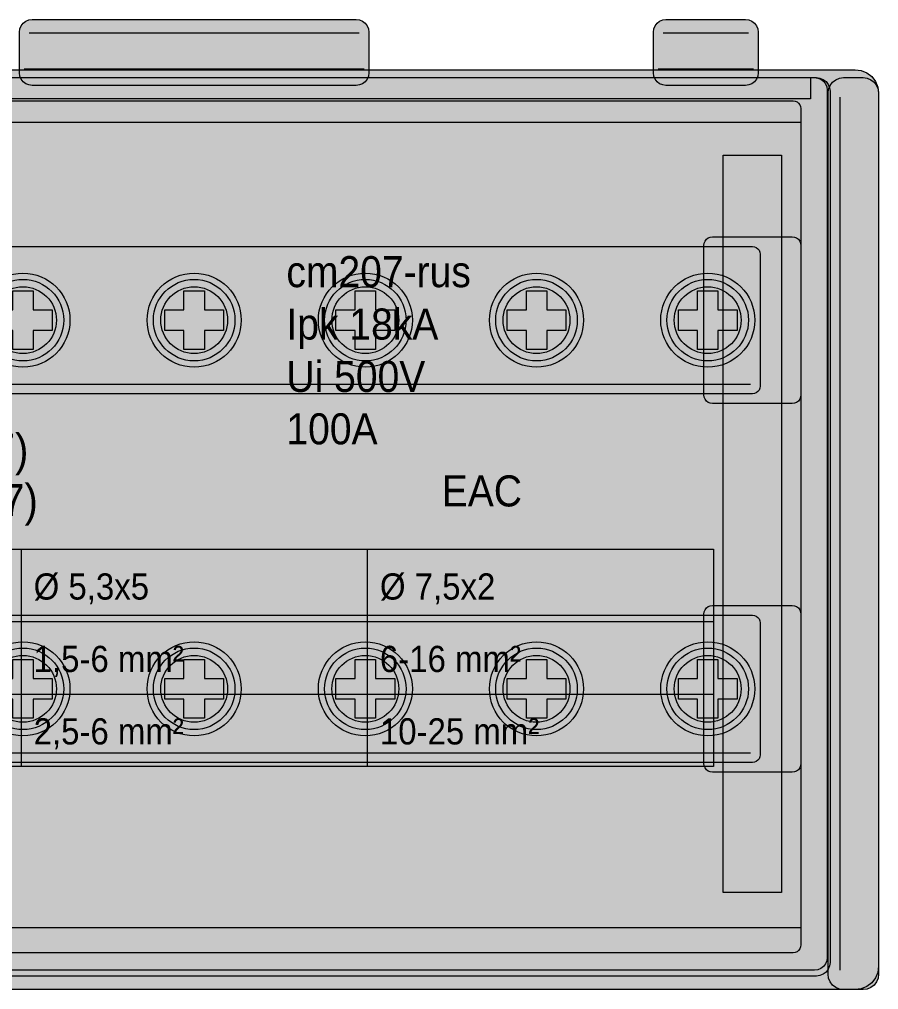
# Model space of a CAD drawing. Header units: millimetres. Extents: x 27500 to 33280, y -10980 to 420.
# Drawn here: x 29701.2 to 29745.5, y -975.7 to -925.7 of the extents above; entities that cross this region are included whole.
import ezdxf

# ---------------------------------------------------------------- set-up
doc = ezdxf.new("R2010")
doc.units = ezdxf.units.MM
for name, color, linetype, lineweight in [('EKF_DETAILS', 7, 'Continuous', 5), ('EKF_FILL', 7, 'Continuous', 5), ('EKF_LABELS', 7, 'Continuous', 5), ('EKF_OUTLINE', 7, 'Continuous', 13), ('EKF_TERMINALS', 7, 'Continuous', 5)]:
    doc.layers.add(name, color=color, linetype=linetype, lineweight=lineweight)
doc.styles.add('EKF_ARIAL', font='arial.ttf')

# ---------------------------------------------------------------- blocks, each defined once
blk = doc.blocks.new('*U8')
at = {"layer": 'EKF_FILL', "true_color": 0x74745f}
for points in [[(43.6, 50), (43.768, 49.978), (43.925, 49.913), (44.06, 49.81), (44.163, 49.675), (44.228, 49.518), (44.25, 49.35), (44.25, 47.25), (44.228, 47.082), (44.163, 46.925), (44.06, 46.79), (43.925, 46.687), (43.768, 46.622), (43.6, 46.6), (26.9, 46.6), (26.732, 46.622), (26.575, 46.687), (26.44, 46.79), (26.337, 46.925), (26.272, 47.082), (26.25, 47.25), (26.25, 49.35), (26.272, 49.518), (26.337, 49.675), (26.44, 49.81), (26.575, 49.913), (26.732, 49.978), (26.9, 50)], [(63.65, 50), (63.818, 49.978), (63.975, 49.913), (64.11, 49.81), (64.213, 49.675), (64.278, 49.518), (64.3, 49.35), (64.3, 47.25), (64.278, 47.082), (64.213, 46.925), (64.11, 46.79), (63.975, 46.687), (63.818, 46.622), (63.65, 46.6), (59.55, 46.6), (59.382, 46.622), (59.225, 46.687), (59.09, 46.79), (58.987, 46.925), (58.922, 47.082), (58.9, 47.25), (58.9, 49.35), (58.922, 49.518), (58.987, 49.675), (59.09, 49.81), (59.225, 49.913), (59.382, 49.978), (59.55, 50)]]:
    blk.add_hatch(color=47, dxfattribs=at).paths.add_polyline_path(points)
at = {"layer": 'EKF_FILL', "true_color": 0xe3e8e5}
blk.add_hatch(color=254, dxfattribs=at).paths.add_polyline_path([(69.3, 47.4), (69.611, 47.359), (69.9, 47.239), (70.149, 47.049), (70.339, 46.8), (70.459, 46.511), (70.5, 46.2), (70.5, 1.2), (70.459, 0.889), (70.339, 0.6), (70.149, 0.351), (69.9, 0.161), (69.611, 0.041), (69.3, 0), (1.2, 0), (0.889, 0.041), (0.6, 0.161), (0.351, 0.351), (0.161, 0.6), (0.041, 0.889), (0, 1.2), (0, 46.2), (0.041, 46.511), (0.161, 46.8), (0.351, 47.049), (0.6, 47.239), (0.889, 47.359), (1.2, 47.4)])
at = {"layer": 'EKF_FILL', "true_color": 0x55564e}
blk.add_hatch(color=251, dxfattribs=at).paths.add_polyline_path([(67.3, 47), (67.481, 46.976), (67.65, 46.906), (67.795, 46.795), (67.906, 46.65), (67.976, 46.481), (68, 46.3), (68, 1.4), (67.976, 1.219), (67.906, 1.05), (67.795, 0.905), (67.65, 0.794), (67.481, 0.724), (67.3, 0.7), (3.2, 0.7), (3.019, 0.724), (2.85, 0.794), (2.705, 0.905), (2.594, 1.05), (2.524, 1.219), (2.5, 1.4), (2.5, 46.3), (2.524, 46.481), (2.594, 46.65), (2.705, 46.795), (2.85, 46.906), (3.019, 46.976), (3.2, 47)])
at = {"layer": 'EKF_FILL', "true_color": 0x797c6b}
blk.add_hatch(color=8, dxfattribs=at).paths.add_polyline_path([(3.5, 47), (67, 47), (67, 45.9), (3.5, 45.9)])
at = {"layer": 'EKF_FILL', "true_color": 0xe4e9e6}
blk.add_hatch(color=254, dxfattribs=at).paths.add_polyline_path([(69.7, 47), (69.907, 46.973), (70.1, 46.893), (70.266, 46.766), (70.393, 46.6), (70.473, 46.407), (70.5, 46.2), (70.5, 0.8), (70.473, 0.593), (70.393, 0.4), (70.266, 0.234), (70.1, 0.107), (69.907, 0.027), (69.7, 0), (68.7, 0), (68.493, 0.027), (68.3, 0.107), (68.134, 0.234), (68.007, 0.4), (67.927, 0.593), (67.9, 0.8), (67.9, 46.2), (67.927, 46.407), (68.007, 46.6), (68.134, 46.766), (68.3, 46.893), (68.493, 46.973), (68.7, 47)])
at = {"layer": 'EKF_FILL', "true_color": 0x8b8e81}
blk.add_hatch(color=252, dxfattribs=at).paths.add_polyline_path([(3.3, 46.2), (67.2, 46.2), (67.2, 45), (3.3, 45)])
at = {"layer": 'EKF_FILL', "true_color": 0x66665a}
blk.add_hatch(color=251, dxfattribs=at).paths.add_polyline_path([(66.1, 45.8), (66.204, 45.786), (66.3, 45.746), (66.383, 45.683), (66.446, 45.6), (66.486, 45.504), (66.5, 45.4), (66.5, 2.3), (66.486, 2.196), (66.446, 2.1), (66.383, 2.017), (66.3, 1.954), (66.204, 1.914), (66.1, 1.9), (4.4, 1.9), (4.296, 1.914), (4.2, 1.954), (4.117, 2.017), (4.054, 2.1), (4.014, 2.196), (4, 2.3), (4, 45.4), (4.014, 45.504), (4.054, 45.6), (4.117, 45.683), (4.2, 45.746), (4.296, 45.786), (4.4, 45.8)])
at = {"layer": 'EKF_FILL', "true_color": 0x454a40, "transparency": 33554585}
blk.add_hatch(color=69, dxfattribs=at).paths.add_polyline_path([(4, 44.7), (66.5, 44.7), (66.5, 3.2), (4, 3.2)])
at = {"layer": 'EKF_FILL', "true_color": 0x7d7d6d}
blk.add_hatch(color=8, dxfattribs=at).paths.add_polyline_path([(62.5, 43), (65.5, 43), (65.5, 5), (62.5, 5)])
at = {"layer": 'EKF_FILL', "true_color": 0x56594c}
for points in [[(66.05, 38.8), (66.166, 38.785), (66.275, 38.74), (66.368, 38.668), (66.44, 38.575), (66.485, 38.466), (66.5, 38.35), (66.5, 30.65), (66.485, 30.534), (66.44, 30.425), (66.368, 30.332), (66.275, 30.26), (66.166, 30.215), (66.05, 30.2), (61.95, 30.2), (61.834, 30.215), (61.725, 30.26), (61.632, 30.332), (61.56, 30.425), (61.515, 30.534), (61.5, 30.65), (61.5, 38.35), (61.515, 38.466), (61.56, 38.575), (61.632, 38.668), (61.725, 38.74), (61.834, 38.785), (61.95, 38.8)], [(66.05, 19.8), (66.166, 19.785), (66.275, 19.74), (66.368, 19.668), (66.44, 19.575), (66.485, 19.466), (66.5, 19.35), (66.5, 11.65), (66.485, 11.534), (66.44, 11.425), (66.368, 11.332), (66.275, 11.26), (66.166, 11.215), (66.05, 11.2), (61.95, 11.2), (61.834, 11.215), (61.725, 11.26), (61.632, 11.332), (61.56, 11.425), (61.515, 11.534), (61.5, 11.65), (61.5, 19.35), (61.515, 19.466), (61.56, 19.575), (61.632, 19.668), (61.725, 19.74), (61.834, 19.785), (61.95, 19.8)]]:
    blk.add_hatch(color=251, dxfattribs=at).paths.add_polyline_path(points)
at = {"layer": 'EKF_FILL', "true_color": 0x8b805d}
for points in [[(64, 38.3), (64.104, 38.286), (64.2, 38.246), (64.283, 38.183), (64.346, 38.1), (64.386, 38.004), (64.4, 37.9), (64.4, 31.1), (64.386, 30.996), (64.346, 30.9), (64.283, 30.817), (64.2, 30.754), (64.104, 30.714), (64, 30.7), (6.5, 30.7), (6.396, 30.714), (6.3, 30.754), (6.217, 30.817), (6.154, 30.9), (6.114, 30.996), (6.1, 31.1), (6.1, 37.9), (6.114, 38.004), (6.154, 38.1), (6.217, 38.183), (6.3, 38.246), (6.396, 38.286), (6.5, 38.3)], [(64, 19.3), (64.104, 19.286), (64.2, 19.246), (64.283, 19.183), (64.346, 19.1), (64.386, 19.004), (64.4, 18.9), (64.4, 12.1), (64.386, 11.996), (64.346, 11.9), (64.283, 11.817), (64.2, 11.754), (64.104, 11.714), (64, 11.7), (6.5, 11.7), (6.396, 11.714), (6.3, 11.754), (6.217, 11.817), (6.154, 11.9), (6.114, 11.996), (6.1, 12.1), (6.1, 18.9), (6.114, 19.004), (6.154, 19.1), (6.217, 19.183), (6.3, 19.246), (6.396, 19.286), (6.5, 19.3)]]:
    blk.add_hatch(color=45, dxfattribs=at).paths.add_polyline_path(points)
at = {"layer": 'EKF_FILL', "true_color": 0xf1f2e8}
blk.add_hatch(color=7, dxfattribs=at).paths.add_polyline_path([(58, 38), (55, 32), (57.2, 32.9), (55.2, 27), (60.5, 34.5), (57.8, 33.6), (59.5, 38)])
at = {"layer": 'EKF_FILL', "true_color": 0x625f4e}
for points in [[(28.853, 34.5), (28.833, 34.184), (28.771, 33.874), (28.669, 33.574), (28.529, 33.29), (28.353, 33.027), (28.145, 32.789), (27.907, 32.58), (27.643, 32.404), (27.359, 32.264), (27.06, 32.162), (26.749, 32.101), (26.433, 32.08), (26.117, 32.101), (25.807, 32.162), (25.507, 32.264), (25.223, 32.404), (24.96, 32.58), (24.722, 32.789), (24.513, 33.027), (24.338, 33.29), (24.198, 33.574), (24.096, 33.874), (24.034, 34.184), (24.013, 34.5), (24.034, 34.816), (24.096, 35.126), (24.198, 35.426), (24.338, 35.71), (24.513, 35.973), (24.722, 36.211), (24.96, 36.42), (25.223, 36.596), (25.507, 36.736), (25.807, 36.838), (26.117, 36.899), (26.433, 36.92), (26.749, 36.899), (27.06, 36.838), (27.359, 36.736), (27.643, 36.596), (27.907, 36.42), (28.145, 36.211), (28.353, 35.973), (28.529, 35.71), (28.669, 35.426), (28.771, 35.126), (28.833, 34.816)], [(37.67, 34.5), (37.649, 34.184), (37.588, 33.874), (37.486, 33.574), (37.346, 33.29), (37.17, 33.027), (36.961, 32.789), (36.723, 32.58), (36.46, 32.404), (36.176, 32.264), (35.876, 32.162), (35.566, 32.101), (35.25, 32.08), (34.934, 32.101), (34.624, 32.162), (34.324, 32.264), (34.04, 32.404), (33.777, 32.58), (33.539, 32.789), (33.33, 33.027), (33.154, 33.29), (33.014, 33.574), (32.912, 33.874), (32.851, 34.184), (32.83, 34.5), (32.851, 34.816), (32.912, 35.126), (33.014, 35.426), (33.154, 35.71), (33.33, 35.973), (33.539, 36.211), (33.777, 36.42), (34.04, 36.596), (34.324, 36.736), (34.624, 36.838), (34.934, 36.899), (35.25, 36.92), (35.566, 36.899), (35.876, 36.838), (36.176, 36.736), (36.46, 36.596), (36.723, 36.42), (36.961, 36.211), (37.17, 35.973), (37.346, 35.71), (37.486, 35.426), (37.588, 35.126), (37.649, 34.816)], [(46.487, 34.5), (46.466, 34.184), (46.404, 33.874), (46.302, 33.574), (46.162, 33.29), (45.987, 33.027), (45.778, 32.789), (45.54, 32.58), (45.277, 32.404), (44.993, 32.264), (44.693, 32.162), (44.383, 32.101), (44.067, 32.08), (43.751, 32.101), (43.44, 32.162), (43.141, 32.264), (42.857, 32.404), (42.593, 32.58), (42.355, 32.789), (42.147, 33.027), (41.971, 33.29), (41.831, 33.574), (41.729, 33.874), (41.667, 34.184), (41.647, 34.5), (41.667, 34.816), (41.729, 35.126), (41.831, 35.426), (41.971, 35.71), (42.147, 35.973), (42.355, 36.211), (42.593, 36.42), (42.857, 36.596), (43.141, 36.736), (43.44, 36.838), (43.751, 36.899), (44.067, 36.92), (44.383, 36.899), (44.693, 36.838), (44.993, 36.736), (45.277, 36.596), (45.54, 36.42), (45.778, 36.211), (45.987, 35.973), (46.162, 35.71), (46.302, 35.426), (46.404, 35.126), (46.466, 34.816)], [(55.303, 34.5), (55.283, 34.184), (55.221, 33.874), (55.119, 33.574), (54.979, 33.29), (54.803, 33.027), (54.595, 32.789), (54.357, 32.58), (54.093, 32.404), (53.809, 32.264), (53.51, 32.162), (53.199, 32.101), (52.883, 32.08), (52.567, 32.101), (52.257, 32.162), (51.957, 32.264), (51.673, 32.404), (51.41, 32.58), (51.172, 32.789), (50.963, 33.027), (50.788, 33.29), (50.648, 33.574), (50.546, 33.874), (50.484, 34.184), (50.463, 34.5), (50.484, 34.816), (50.546, 35.126), (50.648, 35.426), (50.788, 35.71), (50.963, 35.973), (51.172, 36.211), (51.41, 36.42), (51.673, 36.596), (51.957, 36.736), (52.257, 36.838), (52.567, 36.899), (52.883, 36.92), (53.199, 36.899), (53.51, 36.838), (53.809, 36.736), (54.093, 36.596), (54.357, 36.42), (54.595, 36.211), (54.803, 35.973), (54.979, 35.71), (55.119, 35.426), (55.221, 35.126), (55.283, 34.816)], [(64.12, 34.5), (64.099, 34.184), (64.038, 33.874), (63.936, 33.574), (63.796, 33.29), (63.62, 33.027), (63.411, 32.789), (63.173, 32.58), (62.91, 32.404), (62.626, 32.264), (62.326, 32.162), (62.016, 32.101), (61.7, 32.08), (61.384, 32.101), (61.074, 32.162), (60.774, 32.264), (60.49, 32.404), (60.227, 32.58), (59.989, 32.789), (59.78, 33.027), (59.604, 33.29), (59.464, 33.574), (59.362, 33.874), (59.301, 34.184), (59.28, 34.5), (59.301, 34.816), (59.362, 35.126), (59.464, 35.426), (59.604, 35.71), (59.78, 35.973), (59.989, 36.211), (60.227, 36.42), (60.49, 36.596), (60.774, 36.736), (61.074, 36.838), (61.384, 36.899), (61.7, 36.92), (62.016, 36.899), (62.326, 36.838), (62.626, 36.736), (62.91, 36.596), (63.173, 36.42), (63.411, 36.211), (63.62, 35.973), (63.796, 35.71), (63.936, 35.426), (64.038, 35.126), (64.099, 34.816)], [(28.853, 15.5), (28.833, 15.184), (28.771, 14.874), (28.669, 14.574), (28.529, 14.29), (28.353, 14.027), (28.145, 13.789), (27.907, 13.58), (27.643, 13.404), (27.359, 13.264), (27.06, 13.162), (26.749, 13.101), (26.433, 13.08), (26.117, 13.101), (25.807, 13.162), (25.507, 13.264), (25.223, 13.404), (24.96, 13.58), (24.722, 13.789), (24.513, 14.027), (24.338, 14.29), (24.198, 14.574), (24.096, 14.874), (24.034, 15.184), (24.013, 15.5), (24.034, 15.816), (24.096, 16.126), (24.198, 16.426), (24.338, 16.71), (24.513, 16.973), (24.722, 17.211), (24.96, 17.42), (25.223, 17.596), (25.507, 17.736), (25.807, 17.838), (26.117, 17.899), (26.433, 17.92), (26.749, 17.899), (27.06, 17.838), (27.359, 17.736), (27.643, 17.596), (27.907, 17.42), (28.145, 17.211), (28.353, 16.973), (28.529, 16.71), (28.669, 16.426), (28.771, 16.126), (28.833, 15.816)], [(37.67, 15.5), (37.649, 15.184), (37.588, 14.874), (37.486, 14.574), (37.346, 14.29), (37.17, 14.027), (36.961, 13.789), (36.723, 13.58), (36.46, 13.404), (36.176, 13.264), (35.876, 13.162), (35.566, 13.101), (35.25, 13.08), (34.934, 13.101), (34.624, 13.162), (34.324, 13.264), (34.04, 13.404), (33.777, 13.58), (33.539, 13.789), (33.33, 14.027), (33.154, 14.29), (33.014, 14.574), (32.912, 14.874), (32.851, 15.184), (32.83, 15.5), (32.851, 15.816), (32.912, 16.126), (33.014, 16.426), (33.154, 16.71), (33.33, 16.973), (33.539, 17.211), (33.777, 17.42), (34.04, 17.596), (34.324, 17.736), (34.624, 17.838), (34.934, 17.899), (35.25, 17.92), (35.566, 17.899), (35.876, 17.838), (36.176, 17.736), (36.46, 17.596), (36.723, 17.42), (36.961, 17.211), (37.17, 16.973), (37.346, 16.71), (37.486, 16.426), (37.588, 16.126), (37.649, 15.816)], [(46.487, 15.5), (46.466, 15.184), (46.404, 14.874), (46.302, 14.574), (46.162, 14.29), (45.987, 14.027), (45.778, 13.789), (45.54, 13.58), (45.277, 13.404), (44.993, 13.264), (44.693, 13.162), (44.383, 13.101), (44.067, 13.08), (43.751, 13.101), (43.44, 13.162), (43.141, 13.264), (42.857, 13.404), (42.593, 13.58), (42.355, 13.789), (42.147, 14.027), (41.971, 14.29), (41.831, 14.574), (41.729, 14.874), (41.667, 15.184), (41.647, 15.5), (41.667, 15.816), (41.729, 16.126), (41.831, 16.426), (41.971, 16.71), (42.147, 16.973), (42.355, 17.211), (42.593, 17.42), (42.857, 17.596), (43.141, 17.736), (43.44, 17.838), (43.751, 17.899), (44.067, 17.92), (44.383, 17.899), (44.693, 17.838), (44.993, 17.736), (45.277, 17.596), (45.54, 17.42), (45.778, 17.211), (45.987, 16.973), (46.162, 16.71), (46.302, 16.426), (46.404, 16.126), (46.466, 15.816)], [(55.303, 15.5), (55.283, 15.184), (55.221, 14.874), (55.119, 14.574), (54.979, 14.29), (54.803, 14.027), (54.595, 13.789), (54.357, 13.58), (54.093, 13.404), (53.809, 13.264), (53.51, 13.162), (53.199, 13.101), (52.883, 13.08), (52.567, 13.101), (52.257, 13.162), (51.957, 13.264), (51.673, 13.404), (51.41, 13.58), (51.172, 13.789), (50.963, 14.027), (50.788, 14.29), (50.648, 14.574), (50.546, 14.874), (50.484, 15.184), (50.463, 15.5), (50.484, 15.816), (50.546, 16.126), (50.648, 16.426), (50.788, 16.71), (50.963, 16.973), (51.172, 17.211), (51.41, 17.42), (51.673, 17.596), (51.957, 17.736), (52.257, 17.838), (52.567, 17.899), (52.883, 17.92), (53.199, 17.899), (53.51, 17.838), (53.809, 17.736), (54.093, 17.596), (54.357, 17.42), (54.595, 17.211), (54.803, 16.973), (54.979, 16.71), (55.119, 16.426), (55.221, 16.126), (55.283, 15.816)], [(64.12, 15.5), (64.099, 15.184), (64.038, 14.874), (63.936, 14.574), (63.796, 14.29), (63.62, 14.027), (63.411, 13.789), (63.173, 13.58), (62.91, 13.404), (62.626, 13.264), (62.326, 13.162), (62.016, 13.101), (61.7, 13.08), (61.384, 13.101), (61.074, 13.162), (60.774, 13.264), (60.49, 13.404), (60.227, 13.58), (59.989, 13.789), (59.78, 14.027), (59.604, 14.29), (59.464, 14.574), (59.362, 14.874), (59.301, 15.184), (59.28, 15.5), (59.301, 15.816), (59.362, 16.126), (59.464, 16.426), (59.604, 16.71), (59.78, 16.973), (59.989, 17.211), (60.227, 17.42), (60.49, 17.596), (60.774, 17.736), (61.074, 17.838), (61.384, 17.899), (61.7, 17.92), (62.016, 17.899), (62.326, 17.838), (62.626, 17.736), (62.91, 17.596), (63.173, 17.42), (63.411, 17.211), (63.62, 16.973), (63.796, 16.71), (63.936, 16.426), (64.038, 16.126), (64.099, 15.816)]]:
    blk.add_hatch(color=251, dxfattribs=at).paths.add_polyline_path(points)
at = {"layer": 'EKF_FILL', "true_color": 0x909087}
for points in [[(28.533, 34.5), (28.515, 34.226), (28.462, 33.956), (28.373, 33.696), (28.252, 33.45), (28.099, 33.222), (27.918, 33.015), (27.712, 32.834), (27.483, 32.681), (27.237, 32.56), (26.977, 32.472), (26.707, 32.418), (26.433, 32.4), (26.159, 32.418), (25.89, 32.472), (25.63, 32.56), (25.383, 32.681), (25.155, 32.834), (24.948, 33.015), (24.767, 33.222), (24.615, 33.45), (24.493, 33.696), (24.405, 33.956), (24.351, 34.226), (24.333, 34.5), (24.351, 34.774), (24.405, 35.044), (24.493, 35.304), (24.615, 35.55), (24.767, 35.778), (24.948, 35.985), (25.155, 36.166), (25.383, 36.319), (25.63, 36.44), (25.89, 36.528), (26.159, 36.582), (26.433, 36.6), (26.707, 36.582), (26.977, 36.528), (27.237, 36.44), (27.483, 36.319), (27.712, 36.166), (27.918, 35.985), (28.099, 35.778), (28.252, 35.55), (28.373, 35.304), (28.462, 35.044), (28.515, 34.774)], [(37.35, 34.5), (37.332, 34.226), (37.278, 33.956), (37.19, 33.696), (37.069, 33.45), (36.916, 33.222), (36.735, 33.015), (36.528, 32.834), (36.3, 32.681), (36.054, 32.56), (35.794, 32.472), (35.524, 32.418), (35.25, 32.4), (34.976, 32.418), (34.706, 32.472), (34.446, 32.56), (34.2, 32.681), (33.972, 32.834), (33.765, 33.015), (33.584, 33.222), (33.431, 33.45), (33.31, 33.696), (33.222, 33.956), (33.168, 34.226), (33.15, 34.5), (33.168, 34.774), (33.222, 35.044), (33.31, 35.304), (33.431, 35.55), (33.584, 35.778), (33.765, 35.985), (33.972, 36.166), (34.2, 36.319), (34.446, 36.44), (34.706, 36.528), (34.976, 36.582), (35.25, 36.6), (35.524, 36.582), (35.794, 36.528), (36.054, 36.44), (36.3, 36.319), (36.528, 36.166), (36.735, 35.985), (36.916, 35.778), (37.069, 35.55), (37.19, 35.304), (37.278, 35.044), (37.332, 34.774)], [(46.167, 34.5), (46.149, 34.226), (46.095, 33.956), (46.007, 33.696), (45.885, 33.45), (45.733, 33.222), (45.552, 33.015), (45.345, 32.834), (45.117, 32.681), (44.87, 32.56), (44.61, 32.472), (44.341, 32.418), (44.067, 32.4), (43.793, 32.418), (43.523, 32.472), (43.263, 32.56), (43.017, 32.681), (42.788, 32.834), (42.582, 33.015), (42.401, 33.222), (42.248, 33.45), (42.127, 33.696), (42.038, 33.956), (41.985, 34.226), (41.967, 34.5), (41.985, 34.774), (42.038, 35.044), (42.127, 35.304), (42.248, 35.55), (42.401, 35.778), (42.582, 35.985), (42.788, 36.166), (43.017, 36.319), (43.263, 36.44), (43.523, 36.528), (43.793, 36.582), (44.067, 36.6), (44.341, 36.582), (44.61, 36.528), (44.87, 36.44), (45.117, 36.319), (45.345, 36.166), (45.552, 35.985), (45.733, 35.778), (45.885, 35.55), (46.007, 35.304), (46.095, 35.044), (46.149, 34.774)], [(54.983, 34.5), (54.965, 34.226), (54.912, 33.956), (54.823, 33.696), (54.702, 33.45), (54.549, 33.222), (54.368, 33.015), (54.162, 32.834), (53.933, 32.681), (53.687, 32.56), (53.427, 32.472), (53.157, 32.418), (52.883, 32.4), (52.609, 32.418), (52.34, 32.472), (52.08, 32.56), (51.833, 32.681), (51.605, 32.834), (51.398, 33.015), (51.217, 33.222), (51.065, 33.45), (50.943, 33.696), (50.855, 33.956), (50.801, 34.226), (50.783, 34.5), (50.801, 34.774), (50.855, 35.044), (50.943, 35.304), (51.065, 35.55), (51.217, 35.778), (51.398, 35.985), (51.605, 36.166), (51.833, 36.319), (52.08, 36.44), (52.34, 36.528), (52.609, 36.582), (52.883, 36.6), (53.157, 36.582), (53.427, 36.528), (53.687, 36.44), (53.933, 36.319), (54.162, 36.166), (54.368, 35.985), (54.549, 35.778), (54.702, 35.55), (54.823, 35.304), (54.912, 35.044), (54.965, 34.774)], [(63.8, 34.5), (63.782, 34.226), (63.728, 33.956), (63.64, 33.696), (63.519, 33.45), (63.366, 33.222), (63.185, 33.015), (62.978, 32.834), (62.75, 32.681), (62.504, 32.56), (62.244, 32.472), (61.974, 32.418), (61.7, 32.4), (61.426, 32.418), (61.156, 32.472), (60.896, 32.56), (60.65, 32.681), (60.422, 32.834), (60.215, 33.015), (60.034, 33.222), (59.881, 33.45), (59.76, 33.696), (59.672, 33.956), (59.618, 34.226), (59.6, 34.5), (59.618, 34.774), (59.672, 35.044), (59.76, 35.304), (59.881, 35.55), (60.034, 35.778), (60.215, 35.985), (60.422, 36.166), (60.65, 36.319), (60.896, 36.44), (61.156, 36.528), (61.426, 36.582), (61.7, 36.6), (61.974, 36.582), (62.244, 36.528), (62.504, 36.44), (62.75, 36.319), (62.978, 36.166), (63.185, 35.985), (63.366, 35.778), (63.519, 35.55), (63.64, 35.304), (63.728, 35.044), (63.782, 34.774)], [(28.533, 15.5), (28.515, 15.226), (28.462, 14.956), (28.373, 14.696), (28.252, 14.45), (28.099, 14.222), (27.918, 14.015), (27.712, 13.834), (27.483, 13.681), (27.237, 13.56), (26.977, 13.472), (26.707, 13.418), (26.433, 13.4), (26.159, 13.418), (25.89, 13.472), (25.63, 13.56), (25.383, 13.681), (25.155, 13.834), (24.948, 14.015), (24.767, 14.222), (24.615, 14.45), (24.493, 14.696), (24.405, 14.956), (24.351, 15.226), (24.333, 15.5), (24.351, 15.774), (24.405, 16.044), (24.493, 16.304), (24.615, 16.55), (24.767, 16.778), (24.948, 16.985), (25.155, 17.166), (25.383, 17.319), (25.63, 17.44), (25.89, 17.528), (26.159, 17.582), (26.433, 17.6), (26.707, 17.582), (26.977, 17.528), (27.237, 17.44), (27.483, 17.319), (27.712, 17.166), (27.918, 16.985), (28.099, 16.778), (28.252, 16.55), (28.373, 16.304), (28.462, 16.044), (28.515, 15.774)], [(37.35, 15.5), (37.332, 15.226), (37.278, 14.956), (37.19, 14.696), (37.069, 14.45), (36.916, 14.222), (36.735, 14.015), (36.528, 13.834), (36.3, 13.681), (36.054, 13.56), (35.794, 13.472), (35.524, 13.418), (35.25, 13.4), (34.976, 13.418), (34.706, 13.472), (34.446, 13.56), (34.2, 13.681), (33.972, 13.834), (33.765, 14.015), (33.584, 14.222), (33.431, 14.45), (33.31, 14.696), (33.222, 14.956), (33.168, 15.226), (33.15, 15.5), (33.168, 15.774), (33.222, 16.044), (33.31, 16.304), (33.431, 16.55), (33.584, 16.778), (33.765, 16.985), (33.972, 17.166), (34.2, 17.319), (34.446, 17.44), (34.706, 17.528), (34.976, 17.582), (35.25, 17.6), (35.524, 17.582), (35.794, 17.528), (36.054, 17.44), (36.3, 17.319), (36.528, 17.166), (36.735, 16.985), (36.916, 16.778), (37.069, 16.55), (37.19, 16.304), (37.278, 16.044), (37.332, 15.774)], [(46.167, 15.5), (46.149, 15.226), (46.095, 14.956), (46.007, 14.696), (45.885, 14.45), (45.733, 14.222), (45.552, 14.015), (45.345, 13.834), (45.117, 13.681), (44.87, 13.56), (44.61, 13.472), (44.341, 13.418), (44.067, 13.4), (43.793, 13.418), (43.523, 13.472), (43.263, 13.56), (43.017, 13.681), (42.788, 13.834), (42.582, 14.015), (42.401, 14.222), (42.248, 14.45), (42.127, 14.696), (42.038, 14.956), (41.985, 15.226), (41.967, 15.5), (41.985, 15.774), (42.038, 16.044), (42.127, 16.304), (42.248, 16.55), (42.401, 16.778), (42.582, 16.985), (42.788, 17.166), (43.017, 17.319), (43.263, 17.44), (43.523, 17.528), (43.793, 17.582), (44.067, 17.6), (44.341, 17.582), (44.61, 17.528), (44.87, 17.44), (45.117, 17.319), (45.345, 17.166), (45.552, 16.985), (45.733, 16.778), (45.885, 16.55), (46.007, 16.304), (46.095, 16.044), (46.149, 15.774)], [(54.983, 15.5), (54.965, 15.226), (54.912, 14.956), (54.823, 14.696), (54.702, 14.45), (54.549, 14.222), (54.368, 14.015), (54.162, 13.834), (53.933, 13.681), (53.687, 13.56), (53.427, 13.472), (53.157, 13.418), (52.883, 13.4), (52.609, 13.418), (52.34, 13.472), (52.08, 13.56), (51.833, 13.681), (51.605, 13.834), (51.398, 14.015), (51.217, 14.222), (51.065, 14.45), (50.943, 14.696), (50.855, 14.956), (50.801, 15.226), (50.783, 15.5), (50.801, 15.774), (50.855, 16.044), (50.943, 16.304), (51.065, 16.55), (51.217, 16.778), (51.398, 16.985), (51.605, 17.166), (51.833, 17.319), (52.08, 17.44), (52.34, 17.528), (52.609, 17.582), (52.883, 17.6), (53.157, 17.582), (53.427, 17.528), (53.687, 17.44), (53.933, 17.319), (54.162, 17.166), (54.368, 16.985), (54.549, 16.778), (54.702, 16.55), (54.823, 16.304), (54.912, 16.044), (54.965, 15.774)], [(63.8, 15.5), (63.782, 15.226), (63.728, 14.956), (63.64, 14.696), (63.519, 14.45), (63.366, 14.222), (63.185, 14.015), (62.978, 13.834), (62.75, 13.681), (62.504, 13.56), (62.244, 13.472), (61.974, 13.418), (61.7, 13.4), (61.426, 13.418), (61.156, 13.472), (60.896, 13.56), (60.65, 13.681), (60.422, 13.834), (60.215, 14.015), (60.034, 14.222), (59.881, 14.45), (59.76, 14.696), (59.672, 14.956), (59.618, 15.226), (59.6, 15.5), (59.618, 15.774), (59.672, 16.044), (59.76, 16.304), (59.881, 16.55), (60.034, 16.778), (60.215, 16.985), (60.422, 17.166), (60.65, 17.319), (60.896, 17.44), (61.156, 17.528), (61.426, 17.582), (61.7, 17.6), (61.974, 17.582), (62.244, 17.528), (62.504, 17.44), (62.75, 17.319), (62.978, 17.166), (63.185, 16.985), (63.366, 16.778), (63.519, 16.55), (63.64, 16.304), (63.728, 16.044), (63.782, 15.774)]]:
    blk.add_hatch(color=252, dxfattribs=at).paths.add_polyline_path(points)
at = {"layer": 'EKF_FILL', "true_color": 0x797d75}
for points in [[(28.155, 34.5), (28.141, 34.275), (28.097, 34.054), (28.024, 33.841), (27.925, 33.639), (27.799, 33.452), (27.651, 33.282), (27.482, 33.134), (27.294, 33.009), (27.092, 32.909), (26.879, 32.837), (26.658, 32.793), (26.433, 32.778), (26.209, 32.793), (25.988, 32.837), (25.774, 32.909), (25.572, 33.009), (25.385, 33.134), (25.216, 33.282), (25.067, 33.452), (24.942, 33.639), (24.842, 33.841), (24.77, 34.054), (24.726, 34.275), (24.711, 34.5), (24.726, 34.725), (24.77, 34.946), (24.842, 35.159), (24.942, 35.361), (25.067, 35.548), (25.216, 35.718), (25.385, 35.866), (25.572, 35.991), (25.774, 36.091), (25.988, 36.163), (26.209, 36.207), (26.433, 36.222), (26.658, 36.207), (26.879, 36.163), (27.092, 36.091), (27.294, 35.991), (27.482, 35.866), (27.651, 35.718), (27.799, 35.548), (27.925, 35.361), (28.024, 35.159), (28.097, 34.946), (28.141, 34.725)], [(36.972, 34.5), (36.957, 34.275), (36.913, 34.054), (36.841, 33.841), (36.741, 33.639), (36.616, 33.452), (36.468, 33.282), (36.298, 33.134), (36.111, 33.009), (35.909, 32.909), (35.696, 32.837), (35.475, 32.793), (35.25, 32.778), (35.025, 32.793), (34.804, 32.837), (34.591, 32.909), (34.389, 33.009), (34.202, 33.134), (34.032, 33.282), (33.884, 33.452), (33.759, 33.639), (33.659, 33.841), (33.587, 34.054), (33.543, 34.275), (33.528, 34.5), (33.543, 34.725), (33.587, 34.946), (33.659, 35.159), (33.759, 35.361), (33.884, 35.548), (34.032, 35.718), (34.202, 35.866), (34.389, 35.991), (34.591, 36.091), (34.804, 36.163), (35.025, 36.207), (35.25, 36.222), (35.475, 36.207), (35.696, 36.163), (35.909, 36.091), (36.111, 35.991), (36.298, 35.866), (36.468, 35.718), (36.616, 35.548), (36.741, 35.361), (36.841, 35.159), (36.913, 34.946), (36.957, 34.725)], [(45.789, 34.5), (45.774, 34.275), (45.73, 34.054), (45.658, 33.841), (45.558, 33.639), (45.433, 33.452), (45.284, 33.282), (45.115, 33.134), (44.928, 33.009), (44.726, 32.909), (44.512, 32.837), (44.291, 32.793), (44.067, 32.778), (43.842, 32.793), (43.621, 32.837), (43.408, 32.909), (43.206, 33.009), (43.018, 33.134), (42.849, 33.282), (42.701, 33.452), (42.575, 33.639), (42.476, 33.841), (42.403, 34.054), (42.359, 34.275), (42.345, 34.5), (42.359, 34.725), (42.403, 34.946), (42.476, 35.159), (42.575, 35.361), (42.701, 35.548), (42.849, 35.718), (43.018, 35.866), (43.206, 35.991), (43.408, 36.091), (43.621, 36.163), (43.842, 36.207), (44.067, 36.222), (44.291, 36.207), (44.512, 36.163), (44.726, 36.091), (44.928, 35.991), (45.115, 35.866), (45.284, 35.718), (45.433, 35.548), (45.558, 35.361), (45.658, 35.159), (45.73, 34.946), (45.774, 34.725)], [(54.605, 34.5), (54.591, 34.275), (54.547, 34.054), (54.474, 33.841), (54.375, 33.639), (54.249, 33.452), (54.101, 33.282), (53.932, 33.134), (53.744, 33.009), (53.542, 32.909), (53.329, 32.837), (53.108, 32.793), (52.883, 32.778), (52.659, 32.793), (52.438, 32.837), (52.224, 32.909), (52.022, 33.009), (51.835, 33.134), (51.666, 33.282), (51.517, 33.452), (51.392, 33.639), (51.292, 33.841), (51.22, 34.054), (51.176, 34.275), (51.161, 34.5), (51.176, 34.725), (51.22, 34.946), (51.292, 35.159), (51.392, 35.361), (51.517, 35.548), (51.666, 35.718), (51.835, 35.866), (52.022, 35.991), (52.224, 36.091), (52.438, 36.163), (52.659, 36.207), (52.883, 36.222), (53.108, 36.207), (53.329, 36.163), (53.542, 36.091), (53.744, 35.991), (53.932, 35.866), (54.101, 35.718), (54.249, 35.548), (54.375, 35.361), (54.474, 35.159), (54.547, 34.946), (54.591, 34.725)], [(63.422, 34.5), (63.407, 34.275), (63.363, 34.054), (63.291, 33.841), (63.191, 33.639), (63.066, 33.452), (62.918, 33.282), (62.748, 33.134), (62.561, 33.009), (62.359, 32.909), (62.146, 32.837), (61.925, 32.793), (61.7, 32.778), (61.475, 32.793), (61.254, 32.837), (61.041, 32.909), (60.839, 33.009), (60.652, 33.134), (60.482, 33.282), (60.334, 33.452), (60.209, 33.639), (60.109, 33.841), (60.037, 34.054), (59.993, 34.275), (59.978, 34.5), (59.993, 34.725), (60.037, 34.946), (60.109, 35.159), (60.209, 35.361), (60.334, 35.548), (60.482, 35.718), (60.652, 35.866), (60.839, 35.991), (61.041, 36.091), (61.254, 36.163), (61.475, 36.207), (61.7, 36.222), (61.925, 36.207), (62.146, 36.163), (62.359, 36.091), (62.561, 35.991), (62.748, 35.866), (62.918, 35.718), (63.066, 35.548), (63.191, 35.361), (63.291, 35.159), (63.363, 34.946), (63.407, 34.725)], [(28.155, 15.5), (28.141, 15.275), (28.097, 15.054), (28.024, 14.841), (27.925, 14.639), (27.799, 14.452), (27.651, 14.282), (27.482, 14.134), (27.294, 14.009), (27.092, 13.909), (26.879, 13.837), (26.658, 13.793), (26.433, 13.778), (26.209, 13.793), (25.988, 13.837), (25.774, 13.909), (25.572, 14.009), (25.385, 14.134), (25.216, 14.282), (25.067, 14.452), (24.942, 14.639), (24.842, 14.841), (24.77, 15.054), (24.726, 15.275), (24.711, 15.5), (24.726, 15.725), (24.77, 15.946), (24.842, 16.159), (24.942, 16.361), (25.067, 16.548), (25.216, 16.718), (25.385, 16.866), (25.572, 16.991), (25.774, 17.091), (25.988, 17.163), (26.209, 17.207), (26.433, 17.222), (26.658, 17.207), (26.879, 17.163), (27.092, 17.091), (27.294, 16.991), (27.482, 16.866), (27.651, 16.718), (27.799, 16.548), (27.925, 16.361), (28.024, 16.159), (28.097, 15.946), (28.141, 15.725)], [(36.972, 15.5), (36.957, 15.275), (36.913, 15.054), (36.841, 14.841), (36.741, 14.639), (36.616, 14.452), (36.468, 14.282), (36.298, 14.134), (36.111, 14.009), (35.909, 13.909), (35.696, 13.837), (35.475, 13.793), (35.25, 13.778), (35.025, 13.793), (34.804, 13.837), (34.591, 13.909), (34.389, 14.009), (34.202, 14.134), (34.032, 14.282), (33.884, 14.452), (33.759, 14.639), (33.659, 14.841), (33.587, 15.054), (33.543, 15.275), (33.528, 15.5), (33.543, 15.725), (33.587, 15.946), (33.659, 16.159), (33.759, 16.361), (33.884, 16.548), (34.032, 16.718), (34.202, 16.866), (34.389, 16.991), (34.591, 17.091), (34.804, 17.163), (35.025, 17.207), (35.25, 17.222), (35.475, 17.207), (35.696, 17.163), (35.909, 17.091), (36.111, 16.991), (36.298, 16.866), (36.468, 16.718), (36.616, 16.548), (36.741, 16.361), (36.841, 16.159), (36.913, 15.946), (36.957, 15.725)], [(45.789, 15.5), (45.774, 15.275), (45.73, 15.054), (45.658, 14.841), (45.558, 14.639), (45.433, 14.452), (45.284, 14.282), (45.115, 14.134), (44.928, 14.009), (44.726, 13.909), (44.512, 13.837), (44.291, 13.793), (44.067, 13.778), (43.842, 13.793), (43.621, 13.837), (43.408, 13.909), (43.206, 14.009), (43.018, 14.134), (42.849, 14.282), (42.701, 14.452), (42.575, 14.639), (42.476, 14.841), (42.403, 15.054), (42.359, 15.275), (42.345, 15.5), (42.359, 15.725), (42.403, 15.946), (42.476, 16.159), (42.575, 16.361), (42.701, 16.548), (42.849, 16.718), (43.018, 16.866), (43.206, 16.991), (43.408, 17.091), (43.621, 17.163), (43.842, 17.207), (44.067, 17.222), (44.291, 17.207), (44.512, 17.163), (44.726, 17.091), (44.928, 16.991), (45.115, 16.866), (45.284, 16.718), (45.433, 16.548), (45.558, 16.361), (45.658, 16.159), (45.73, 15.946), (45.774, 15.725)], [(54.605, 15.5), (54.591, 15.275), (54.547, 15.054), (54.474, 14.841), (54.375, 14.639), (54.249, 14.452), (54.101, 14.282), (53.932, 14.134), (53.744, 14.009), (53.542, 13.909), (53.329, 13.837), (53.108, 13.793), (52.883, 13.778), (52.659, 13.793), (52.438, 13.837), (52.224, 13.909), (52.022, 14.009), (51.835, 14.134), (51.666, 14.282), (51.517, 14.452), (51.392, 14.639), (51.292, 14.841), (51.22, 15.054), (51.176, 15.275), (51.161, 15.5), (51.176, 15.725), (51.22, 15.946), (51.292, 16.159), (51.392, 16.361), (51.517, 16.548), (51.666, 16.718), (51.835, 16.866), (52.022, 16.991), (52.224, 17.091), (52.438, 17.163), (52.659, 17.207), (52.883, 17.222), (53.108, 17.207), (53.329, 17.163), (53.542, 17.091), (53.744, 16.991), (53.932, 16.866), (54.101, 16.718), (54.249, 16.548), (54.375, 16.361), (54.474, 16.159), (54.547, 15.946), (54.591, 15.725)], [(63.422, 15.5), (63.407, 15.275), (63.363, 15.054), (63.291, 14.841), (63.191, 14.639), (63.066, 14.452), (62.918, 14.282), (62.748, 14.134), (62.561, 14.009), (62.359, 13.909), (62.146, 13.837), (61.925, 13.793), (61.7, 13.778), (61.475, 13.793), (61.254, 13.837), (61.041, 13.909), (60.839, 14.009), (60.652, 14.134), (60.482, 14.282), (60.334, 14.452), (60.209, 14.639), (60.109, 14.841), (60.037, 15.054), (59.993, 15.275), (59.978, 15.5), (59.993, 15.725), (60.037, 15.946), (60.109, 16.159), (60.209, 16.361), (60.334, 16.548), (60.482, 16.718), (60.652, 16.866), (60.839, 16.991), (61.041, 17.091), (61.254, 17.163), (61.475, 17.207), (61.7, 17.222), (61.925, 17.207), (62.146, 17.163), (62.359, 17.091), (62.561, 16.991), (62.748, 16.866), (62.918, 16.718), (63.066, 16.548), (63.191, 16.361), (63.291, 16.159), (63.363, 15.946), (63.407, 15.725)]]:
    blk.add_hatch(color=8, dxfattribs=at).paths.add_polyline_path(points)
at = {"layer": 'EKF_FILL', "true_color": 0x40473f}
for points in [[(25.908, 36.012), (26.958, 36.012), (26.958, 35.025), (27.945, 35.025), (27.945, 33.975), (26.958, 33.975), (26.958, 32.988), (25.908, 32.988), (25.908, 33.975), (24.921, 33.975), (24.921, 35.025), (25.908, 35.025)], [(34.725, 36.012), (35.775, 36.012), (35.775, 35.025), (36.762, 35.025), (36.762, 33.975), (35.775, 33.975), (35.775, 32.988), (34.725, 32.988), (34.725, 33.975), (33.738, 33.975), (33.738, 35.025), (34.725, 35.025)], [(43.542, 36.012), (44.592, 36.012), (44.592, 35.025), (45.579, 35.025), (45.579, 33.975), (44.592, 33.975), (44.592, 32.988), (43.542, 32.988), (43.542, 33.975), (42.555, 33.975), (42.555, 35.025), (43.542, 35.025)], [(52.358, 36.012), (53.408, 36.012), (53.408, 35.025), (54.395, 35.025), (54.395, 33.975), (53.408, 33.975), (53.408, 32.988), (52.358, 32.988), (52.358, 33.975), (51.371, 33.975), (51.371, 35.025), (52.358, 35.025)], [(61.175, 36.012), (62.225, 36.012), (62.225, 35.025), (63.212, 35.025), (63.212, 33.975), (62.225, 33.975), (62.225, 32.988), (61.175, 32.988), (61.175, 33.975), (60.188, 33.975), (60.188, 35.025), (61.175, 35.025)], [(25.908, 17.012), (26.958, 17.012), (26.958, 16.025), (27.945, 16.025), (27.945, 14.975), (26.958, 14.975), (26.958, 13.988), (25.908, 13.988), (25.908, 14.975), (24.921, 14.975), (24.921, 16.025), (25.908, 16.025)], [(34.725, 17.012), (35.775, 17.012), (35.775, 16.025), (36.762, 16.025), (36.762, 14.975), (35.775, 14.975), (35.775, 13.988), (34.725, 13.988), (34.725, 14.975), (33.738, 14.975), (33.738, 16.025), (34.725, 16.025)], [(43.542, 17.012), (44.592, 17.012), (44.592, 16.025), (45.579, 16.025), (45.579, 14.975), (44.592, 14.975), (44.592, 13.988), (43.542, 13.988), (43.542, 14.975), (42.555, 14.975), (42.555, 16.025), (43.542, 16.025)], [(52.358, 17.012), (53.408, 17.012), (53.408, 16.025), (54.395, 16.025), (54.395, 14.975), (53.408, 14.975), (53.408, 13.988), (52.358, 13.988), (52.358, 14.975), (51.371, 14.975), (51.371, 16.025), (52.358, 16.025)], [(61.175, 17.012), (62.225, 17.012), (62.225, 16.025), (63.212, 16.025), (63.212, 14.975), (62.225, 14.975), (62.225, 13.988), (61.175, 13.988), (61.175, 14.975), (60.188, 14.975), (60.188, 16.025), (61.175, 16.025)]]:
    blk.add_hatch(color=69, dxfattribs=at).paths.add_polyline_path(points)
at = {"layer": 'EKF_FILL', "true_color": 0x383e35}
blk.add_hatch(color=250, dxfattribs=at).paths.add_polyline_path([(3.1, 3), (67.4, 3), (67.4, 1.5), (3.1, 1.5)])
at = {"layer": 'EKF_DETAILS', "color": 253, "lineweight": 5, "true_color": 0xbeb69b}
for p, q in [((26.75, 49.3), (43.75, 49.3)), ((59.4, 49.3), (63.8, 49.3))]:
    blk.add_line(p, q, dxfattribs=at)
at = {"layer": 'EKF_DETAILS', "color": 250, "lineweight": 5, "true_color": 0x292f27}
for p, q in [((26.5, 47.45), (44, 47.45)), ((59.15, 47.45), (64.05, 47.45))]:
    blk.add_line(p, q, dxfattribs=at)
at = {"layer": 'EKF_DETAILS', "color": 7, "lineweight": 5, "true_color": 0xffffff}
blk.add_line((68.5, 46), (68.5, 1), dxfattribs=at)
at = {"layer": 'EKF_DETAILS', "color": 253, "lineweight": 5, "true_color": 0xacafa4}
blk.add_line((4, 44.7), (66.5, 44.7), dxfattribs=at)
at = {"layer": 'EKF_DETAILS', "color": 254, "lineweight": 5, "true_color": 0xe7eae0}
for p, q in [((26.333, 22.7), (26.333, 11.5)), ((44.167, 22.7), (44.167, 11.5)), ((8.5, 18.967), (62, 18.967)), ((8.5, 15.233), (62, 15.233))]:
    blk.add_line(p, q, dxfattribs=at)
at = {"layer": 'EKF_DETAILS', "color": 252, "lineweight": 5, "true_color": 0x9a9d8e}
blk.add_line((4, 3.2), (66.5, 3.2), dxfattribs=at)
at = {"layer": 'EKF_DETAILS', "color": 250, "lineweight": 5, "true_color": 0x31372c}
for points in [[(43.6, 50), (43.768, 49.978), (43.925, 49.913), (44.06, 49.81), (44.163, 49.675), (44.228, 49.518), (44.25, 49.35), (44.25, 47.25), (44.228, 47.082), (44.163, 46.925), (44.06, 46.79), (43.925, 46.687), (43.768, 46.622), (43.6, 46.6), (26.9, 46.6), (26.732, 46.622), (26.575, 46.687), (26.44, 46.79), (26.337, 46.925), (26.272, 47.082), (26.25, 47.25), (26.25, 49.35), (26.272, 49.518), (26.337, 49.675), (26.44, 49.81), (26.575, 49.913), (26.732, 49.978), (26.9, 50)], [(63.65, 50), (63.818, 49.978), (63.975, 49.913), (64.11, 49.81), (64.213, 49.675), (64.278, 49.518), (64.3, 49.35), (64.3, 47.25), (64.278, 47.082), (64.213, 46.925), (64.11, 46.79), (63.975, 46.687), (63.818, 46.622), (63.65, 46.6), (59.55, 46.6), (59.382, 46.622), (59.225, 46.687), (59.09, 46.79), (58.987, 46.925), (58.922, 47.082), (58.9, 47.25), (58.9, 49.35), (58.922, 49.518), (58.987, 49.675), (59.09, 49.81), (59.225, 49.913), (59.382, 49.978), (59.55, 50)]]:
    blk.add_lwpolyline(points, close=True, dxfattribs=at)
at = {"layer": 'EKF_DETAILS', "color": 250, "lineweight": 5, "true_color": 0x282d29}
blk.add_lwpolyline([(3.2, 47), (67.3, 47), (67.481, 46.976), (67.65, 46.906), (67.795, 46.795), (67.906, 46.65), (67.976, 46.481), (68, 46.3), (68, 1.4), (67.976, 1.219), (67.906, 1.05), (67.795, 0.905), (67.65, 0.794), (67.481, 0.724), (67.3, 0.7), (3.2, 0.7)], dxfattribs=at)
at = {"layer": 'EKF_DETAILS', "color": 250, "lineweight": 5, "true_color": 0x30372f}
blk.add_lwpolyline([(3.3, 47), (67.2, 47), (67.368, 46.978), (67.525, 46.913), (67.66, 46.81), (67.763, 46.675), (67.828, 46.518), (67.85, 46.35), (67.85, 1.65), (67.828, 1.482), (67.763, 1.325), (67.66, 1.19), (67.525, 1.087), (67.368, 1.022), (67.2, 1), (3.3, 1)], dxfattribs=at)
at = {"layer": 'EKF_DETAILS', "color": 250, "lineweight": 5, "true_color": 0x373e31}
blk.add_lwpolyline([(3.5, 47), (67, 47), (67, 45.9), (3.5, 45.9)], close=True, dxfattribs=at)
at = {"layer": 'EKF_DETAILS', "color": 251, "lineweight": 5, "true_color": 0x485046}
blk.add_lwpolyline([(69.7, 47), (69.907, 46.973), (70.1, 46.893), (70.266, 46.766), (70.393, 46.6), (70.473, 46.407), (70.5, 46.2), (70.5, 0.8), (70.473, 0.593), (70.393, 0.4), (70.266, 0.234), (70.1, 0.107), (69.907, 0.027), (69.7, 0), (68.7, 0), (68.493, 0.027), (68.3, 0.107), (68.134, 0.234), (68.007, 0.4), (67.927, 0.593), (67.9, 0.8), (67.9, 46.2), (67.927, 46.407), (68.007, 46.6), (68.134, 46.766), (68.3, 46.893), (68.493, 46.973), (68.7, 47)], close=True, dxfattribs=at)
at = {"layer": 'EKF_DETAILS', "color": 252, "lineweight": 5, "true_color": 0x8e9188}
blk.add_lwpolyline([(4.4, 45.8), (66.1, 45.8), (66.204, 45.786), (66.3, 45.746), (66.383, 45.683), (66.446, 45.6), (66.486, 45.504), (66.5, 45.4), (66.5, 2.3), (66.486, 2.196), (66.446, 2.1), (66.383, 2.017), (66.3, 1.954), (66.204, 1.914), (66.1, 1.9), (4.4, 1.9)], dxfattribs=at)
at = {"layer": 'EKF_DETAILS', "color": 59, "lineweight": 5, "true_color": 0x484d42}
blk.add_lwpolyline([(62.5, 43), (65.5, 43), (65.5, 5), (62.5, 5)], close=True, dxfattribs=at)
at = {"layer": 'EKF_DETAILS', "color": 69, "lineweight": 5, "true_color": 0x40463b}
for points in [[(66.05, 38.8), (66.166, 38.785), (66.275, 38.74), (66.368, 38.668), (66.44, 38.575), (66.485, 38.466), (66.5, 38.35), (66.5, 30.65), (66.485, 30.534), (66.44, 30.425), (66.368, 30.332), (66.275, 30.26), (66.166, 30.215), (66.05, 30.2), (61.95, 30.2), (61.834, 30.215), (61.725, 30.26), (61.632, 30.332), (61.56, 30.425), (61.515, 30.534), (61.5, 30.65), (61.5, 38.35), (61.515, 38.466), (61.56, 38.575), (61.632, 38.668), (61.725, 38.74), (61.834, 38.785), (61.95, 38.8)], [(66.05, 19.8), (66.166, 19.785), (66.275, 19.74), (66.368, 19.668), (66.44, 19.575), (66.485, 19.466), (66.5, 19.35), (66.5, 11.65), (66.485, 11.534), (66.44, 11.425), (66.368, 11.332), (66.275, 11.26), (66.166, 11.215), (66.05, 11.2), (61.95, 11.2), (61.834, 11.215), (61.725, 11.26), (61.632, 11.332), (61.56, 11.425), (61.515, 11.534), (61.5, 11.65), (61.5, 19.35), (61.515, 19.466), (61.56, 19.575), (61.632, 19.668), (61.725, 19.74), (61.834, 19.785), (61.95, 19.8)]]:
    blk.add_lwpolyline(points, close=True, dxfattribs=at)
at = {"layer": 'EKF_DETAILS', "color": 254, "lineweight": 5, "true_color": 0xe7eae0}
blk.add_lwpolyline([(8.5, 22.7), (62, 22.7), (62, 11.5), (8.5, 11.5)], close=True, dxfattribs=at)
at = {"layer": 'EKF_OUTLINE', "color": 250, "lineweight": 13, "true_color": 0x303733}
blk.add_lwpolyline([(1.2, 47.4), (69.3, 47.4), (69.611, 47.359), (69.9, 47.239), (70.149, 47.049), (70.339, 46.8), (70.459, 46.511), (70.5, 46.2), (70.5, 1.2), (70.459, 0.889), (70.339, 0.6), (70.149, 0.351), (69.9, 0.161), (69.611, 0.041), (69.3, 0), (1.2, 0)], dxfattribs=at)
at = {"layer": 'EKF_TERMINALS', "color": 33, "lineweight": 5, "true_color": 0xb1a078}
for p, q in [((6.6, 31.2), (63.9, 31.2)), ((6.6, 12.2), (63.9, 12.2))]:
    blk.add_line(p, q, dxfattribs=at)
at = {"layer": 'EKF_TERMINALS', "color": 59, "lineweight": 5, "true_color": 0x4b4e3f}
for points in [[(6.5, 38.3), (64, 38.3), (64.104, 38.286), (64.2, 38.246), (64.283, 38.183), (64.346, 38.1), (64.386, 38.004), (64.4, 37.9), (64.4, 31.1), (64.386, 30.996), (64.346, 30.9), (64.283, 30.817), (64.2, 30.754), (64.104, 30.714), (64, 30.7), (6.5, 30.7)], [(6.5, 19.3), (64, 19.3), (64.104, 19.286), (64.2, 19.246), (64.283, 19.183), (64.346, 19.1), (64.386, 19.004), (64.4, 18.9), (64.4, 12.1), (64.386, 11.996), (64.346, 11.9), (64.283, 11.817), (64.2, 11.754), (64.104, 11.714), (64, 11.7), (6.5, 11.7)]]:
    blk.add_lwpolyline(points, dxfattribs=at)
at = {"layer": 'EKF_TERMINALS', "color": 250, "lineweight": 5, "true_color": 0x333a33}
for points in [[(25.908, 36.012), (26.958, 36.012), (26.958, 35.025), (27.945, 35.025), (27.945, 33.975), (26.958, 33.975), (26.958, 32.988), (25.908, 32.988), (25.908, 33.975), (24.921, 33.975), (24.921, 35.025), (25.908, 35.025)], [(34.725, 36.012), (35.775, 36.012), (35.775, 35.025), (36.762, 35.025), (36.762, 33.975), (35.775, 33.975), (35.775, 32.988), (34.725, 32.988), (34.725, 33.975), (33.738, 33.975), (33.738, 35.025), (34.725, 35.025)], [(43.542, 36.012), (44.592, 36.012), (44.592, 35.025), (45.579, 35.025), (45.579, 33.975), (44.592, 33.975), (44.592, 32.988), (43.542, 32.988), (43.542, 33.975), (42.555, 33.975), (42.555, 35.025), (43.542, 35.025)], [(52.358, 36.012), (53.408, 36.012), (53.408, 35.025), (54.395, 35.025), (54.395, 33.975), (53.408, 33.975), (53.408, 32.988), (52.358, 32.988), (52.358, 33.975), (51.371, 33.975), (51.371, 35.025), (52.358, 35.025)], [(61.175, 36.012), (62.225, 36.012), (62.225, 35.025), (63.212, 35.025), (63.212, 33.975), (62.225, 33.975), (62.225, 32.988), (61.175, 32.988), (61.175, 33.975), (60.188, 33.975), (60.188, 35.025), (61.175, 35.025)], [(25.908, 17.012), (26.958, 17.012), (26.958, 16.025), (27.945, 16.025), (27.945, 14.975), (26.958, 14.975), (26.958, 13.988), (25.908, 13.988), (25.908, 14.975), (24.921, 14.975), (24.921, 16.025), (25.908, 16.025)], [(34.725, 17.012), (35.775, 17.012), (35.775, 16.025), (36.762, 16.025), (36.762, 14.975), (35.775, 14.975), (35.775, 13.988), (34.725, 13.988), (34.725, 14.975), (33.738, 14.975), (33.738, 16.025), (34.725, 16.025)], [(43.542, 17.012), (44.592, 17.012), (44.592, 16.025), (45.579, 16.025), (45.579, 14.975), (44.592, 14.975), (44.592, 13.988), (43.542, 13.988), (43.542, 14.975), (42.555, 14.975), (42.555, 16.025), (43.542, 16.025)], [(52.358, 17.012), (53.408, 17.012), (53.408, 16.025), (54.395, 16.025), (54.395, 14.975), (53.408, 14.975), (53.408, 13.988), (52.358, 13.988), (52.358, 14.975), (51.371, 14.975), (51.371, 16.025), (52.358, 16.025)], [(61.175, 17.012), (62.225, 17.012), (62.225, 16.025), (63.212, 16.025), (63.212, 14.975), (62.225, 14.975), (62.225, 13.988), (61.175, 13.988), (61.175, 14.975), (60.188, 14.975), (60.188, 16.025), (61.175, 16.025)]]:
    blk.add_lwpolyline(points, close=True, dxfattribs=at)
at = {"layer": 'EKF_TERMINALS', "color": 250, "lineweight": 5, "true_color": 0x383a35}
for centre, radius in [((26.433, 34.5), 2.42), ((26.433, 34.5), 2.1), ((35.25, 34.5), 2.42), ((35.25, 34.5), 2.1), ((44.067, 34.5), 2.42), ((44.067, 34.5), 2.1), ((52.883, 34.5), 2.42), ((52.883, 34.5), 2.1), ((61.7, 34.5), 2.42), ((61.7, 34.5), 2.1), ((26.433, 34.5), 1.722), ((35.25, 34.5), 1.722), ((44.067, 34.5), 1.722), ((52.883, 34.5), 1.722), ((61.7, 34.5), 1.722), ((26.433, 15.5), 2.42), ((26.433, 15.5), 2.1), ((35.25, 15.5), 2.42), ((35.25, 15.5), 2.1), ((44.067, 15.5), 2.42), ((44.067, 15.5), 2.1), ((52.883, 15.5), 2.42), ((52.883, 15.5), 2.1), ((61.7, 15.5), 2.42), ((61.7, 15.5), 2.1), ((26.433, 15.5), 1.722), ((35.25, 15.5), 1.722), ((44.067, 15.5), 1.722), ((52.883, 15.5), 1.722), ((61.7, 15.5), 1.722)]:
    blk.add_circle(centre, radius, dxfattribs=at)
at = {"layer": 'EKF_LABELS', "color": 7, "true_color": 0xf5f5ef, "style": 'EKF_ARIAL', "width": 0.9}
for s, height, p in [('cm207-rus', 1.6, (40, 36.2)), ('Ipk 18kA', 1.6, (40, 33.5)), ('Ui 500V', 1.6, (40, 30.8)), ('100A', 1.6, (40, 28.1)), ('Cross-module (2x7)', 1.65, (8.5, 27)), ('EAC', 1.6, (48, 24.9)), ('Кросс-модуль (2x7)', 1.65, (8.5, 24.4)), ('Ø 5,3x5', 1.35, (26.983, 20.1)), ('Ø 7,5x2', 1.35, (44.817, 20.1)), ('1,5-6 mm²', 1.35, (26.983, 16.367)), ('6-16 mm²', 1.35, (44.817, 16.367)), ('2,5-6 mm²', 1.35, (26.983, 12.633)), ('10-25 mm²', 1.35, (44.817, 12.633))]:
    blk.add_text(s, height=height, dxfattribs=at).set_placement(p)

msp = doc.modelspace()

# ---------------------------------------------------------------- block references
msp.add_blockref('*U8', (29675, -975.7))

doc.saveas('drawing.dxf')
